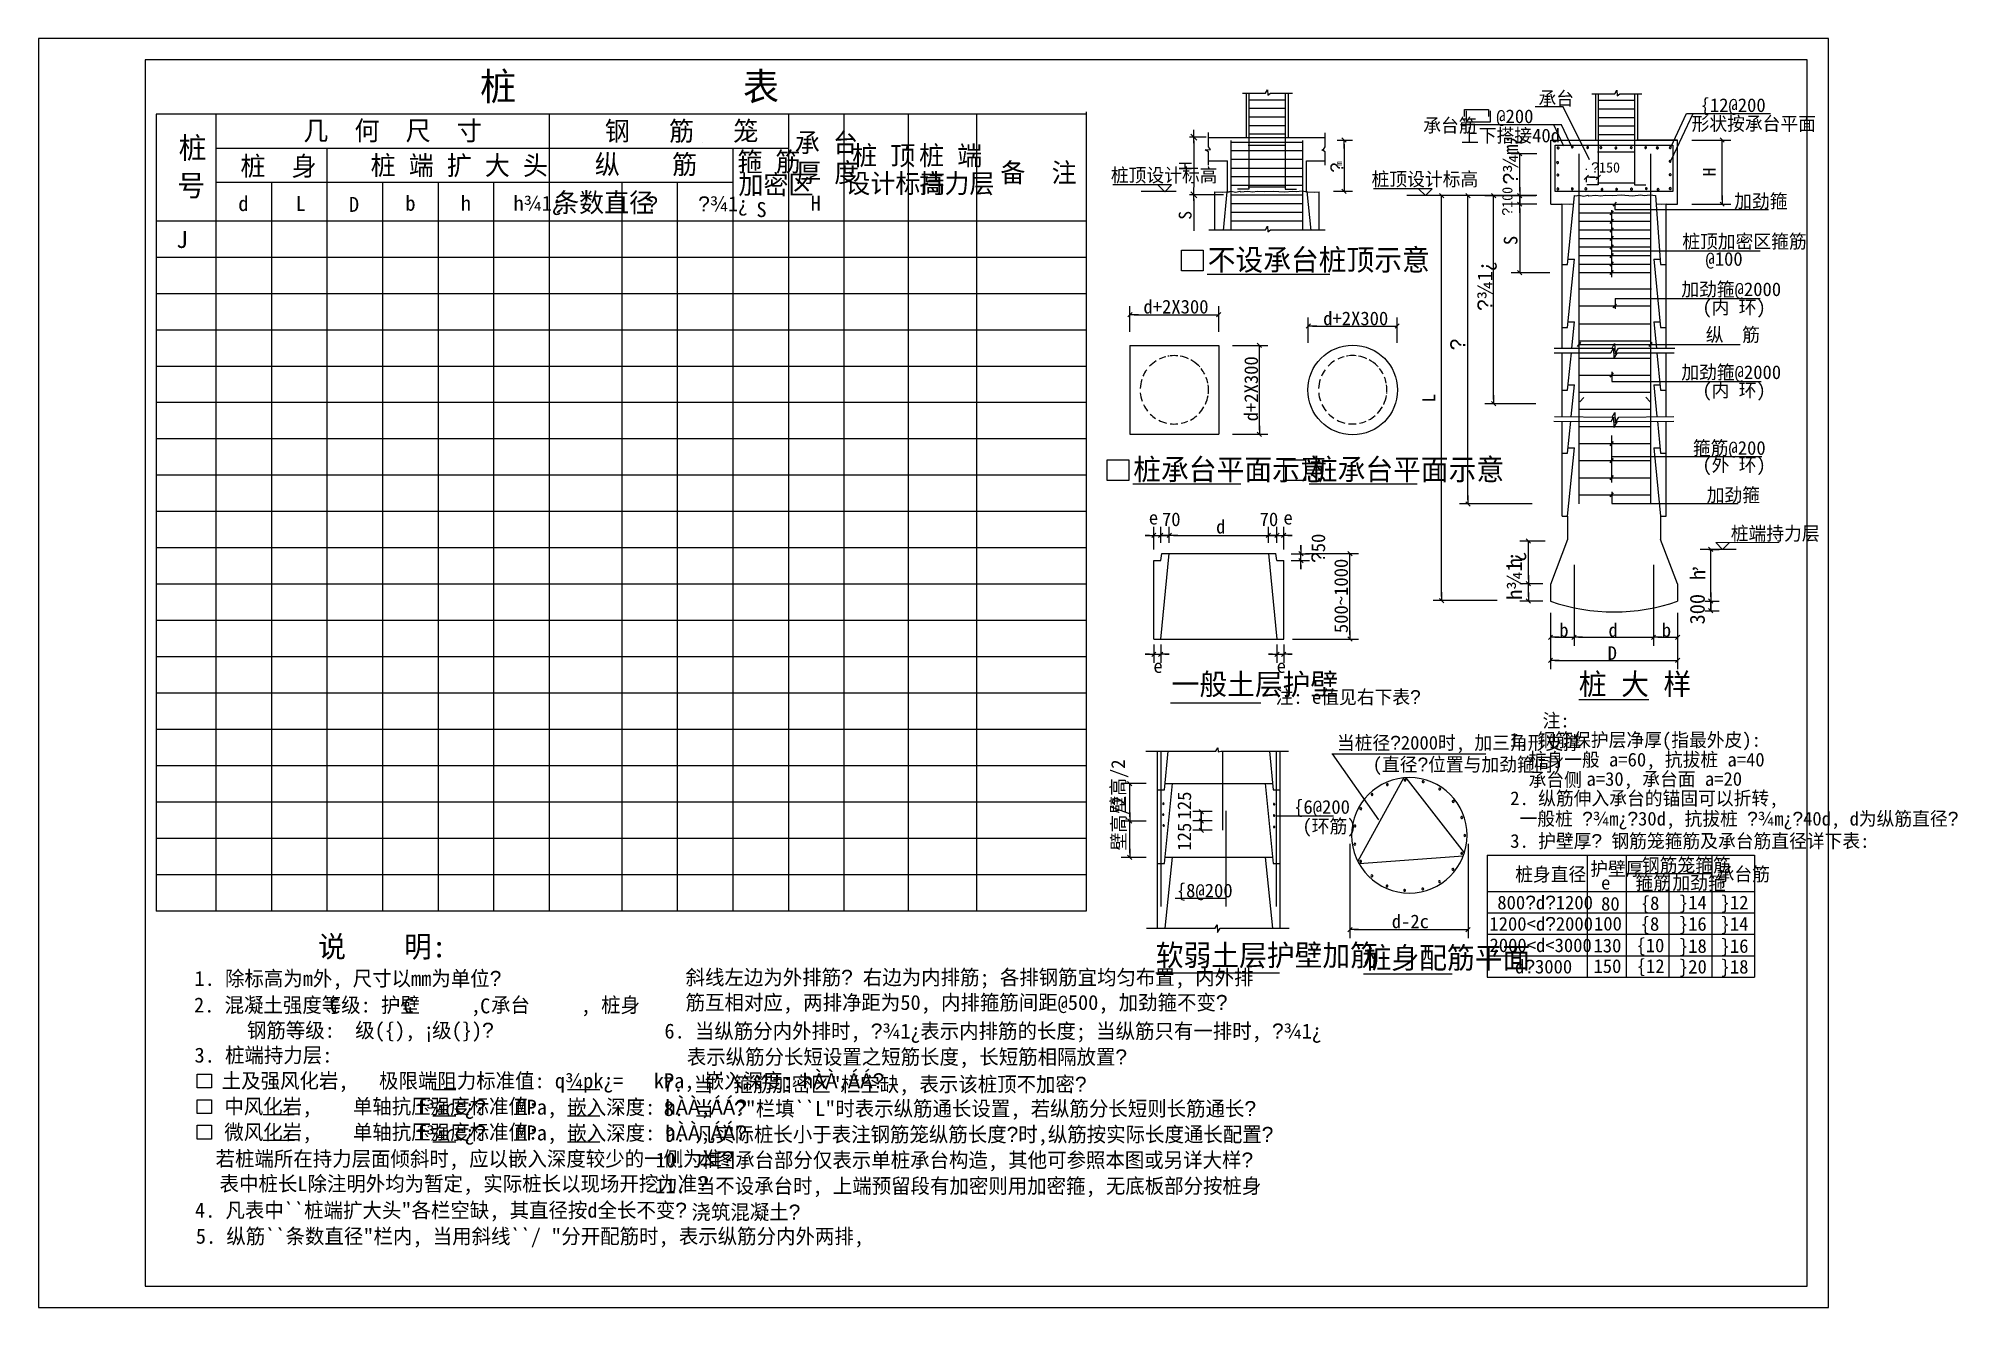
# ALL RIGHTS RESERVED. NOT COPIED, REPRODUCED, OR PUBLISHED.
# Model space of a CAD drawing. Header units: metres. Extents: x 4568 to 49492, y 5829 to 35529.
import ezdxf

# ---------------------------------------------------------------- set-up
doc = ezdxf.new("R2010")
doc.units = ezdxf.units.M
for name, color, linetype in [('DP', 3, 'Continuous'), ('STEEL', 2, 'Continuous'), ('TEXT', 7, 'Continuous'), ('TK', 7, 'Continuous')]:
    doc.layers.add(name, color=color, linetype=linetype)

# ---------------------------------------------------------------- blocks, each defined once
blk = doc.blocks.new('DIM1')
blk.add_line((-2, 0), (0, 0))
blk.add_lwpolyline([(-0.5, -0.5), (0.5, 0.5)])

msp = doc.modelspace()

# ---------------------------------------------------------------- linework, layer by layer
for p, q in [((32750.98, 34248.3), (33294.46, 34248.3)), ((32837.2, 34248.3), (32837.2, 33213.03)), ((32900.71, 34248.3), (32900.71, 32004.56)), ((33294.46, 34248.3), (33338.96, 34328.35)), ((33338.96, 34328.35), (33346.47, 34196.71)), ((33346.47, 34196.71), (33409.71, 34248.3)), ((33409.71, 34248.3), (33922.97, 34248.3)), ((33750.65, 34248.3), (33750.65, 32004.56)), ((33819.72, 34248.3), (33819.72, 33213.03)), ((40927.38, 34234.88), (41470.86, 34234.88)), ((41013.59, 34234.88), (41013.59, 33149.99)), ((41077.1, 34234.88), (41077.1, 32100.32)), ((41470.86, 34234.88), (41515.36, 34314.93)), ((41515.36, 34314.93), (41522.87, 34183.3)), ((41522.87, 34183.3), (41586.1, 34234.88)), ((41586.1, 34234.88), (42099.36, 34234.88)), ((41927.04, 34234.88), (41927.04, 32100.32)), ((41996.11, 34234.88), (41996.11, 33149.99)), ((32900.71, 34093.42), (33750.65, 34093.42)), ((32900.71, 33893.42), (33750.65, 33893.42)), ((32900.71, 33693.42), (33750.65, 33693.42)), ((37952.37, 33863.3), (38508.26, 33863.3)), ((37952.37, 33702.47), (37952.37, 33863.3)), ((37988.14, 33835.72), (37988.14, 33576.61)), ((38508.26, 33863.3), (38508.26, 33702.47)), ((38554.45, 33576.61), (38554.45, 33835.72)), ((40256.88, 33927.06), (39599.89, 33927.06)), ((40878.63, 32684.17), (40256.88, 33927.06)), ((41077.1, 34080.01), (41927.04, 34080.01)), ((41077.1, 33880.01), (41927.04, 33880.01)), ((42785.63, 32995.73), (43144.92, 33768.68)), ((42786.38, 32675.85), (43299.67, 33768.68)), ((43144.92, 33768.68), (45114.26, 33768.68)), ((31615.04, 33080.99), (31615.04, 33392.97)), ((31955.78, 32992.53), (31955.78, 33328.4)), ((32900.71, 33493.42), (33750.65, 33493.42)), ((32900.71, 33293.42), (33750.65, 33293.42)), ((34687.89, 32992.53), (34687.89, 33318.48)), ((40217.81, 33507.19), (37858.18, 33507.19)), ((37988.14, 33576.61), (38554.45, 33576.61)), ((40274.79, 33009.88), (40042.54, 33507.19)), ((40470.49, 32975.79), (40217.81, 33507.19)), ((41077.1, 33680.01), (41927.04, 33680.01)), ((41077.1, 33480.01), (41927.04, 33480.01)), ((41077.1, 33280.01), (41927.04, 33280.01)), ((22123.45, 32954.85), (15323.45, 32954.85)), ((31901.16, 33220.15), (31515.04, 33220.15)), ((31615.04, 33131.6), (31615.04, 32048.63)), ((31875.73, 32921.78), (32007.36, 32929.29)), ((31955.78, 32877.28), (31875.73, 32921.78)), ((31955.78, 33213.03), (32855.43, 33213.03)), ((32007.36, 32929.29), (31955.78, 32992.53)), ((31955.78, 32562.08), (31955.78, 32877.28)), ((32860.62, 33213.03), (33839.29, 33213.03)), ((32884.97, 33027.05), (33767.81, 33027.05)), ((33838.99, 33213.03), (34687.89, 33213.03)), ((34607.84, 32921.78), (34652.27, 32929.29)), ((34687.89, 32877.28), (34607.84, 32921.78)), ((34652.27, 32929.29), (34687.89, 32992.53)), ((34687.89, 32562.08), (34687.89, 32877.28)), ((34972.7, 33150.95), (35329.07, 33150.95)), ((35129.07, 33050.95), (35129.07, 32052.81)), ((39646.01, 32829.99), (39042.56, 32829.99)), ((39966.34, 31649.3), (39966.34, 33149.99)), ((39966.34, 33149.99), (41007.22, 33149.99)), ((39966.34, 33149.99), (41007.22, 33149.99)), ((39966.34, 33149.99), (39966.34, 33149.99)), ((41007.22, 33149.99), (41985.88, 33149.99)), ((41061.36, 32871.05), (41944.2, 32871.05)), ((42938.7, 33149.99), (41985.59, 33149.99)), ((41985.59, 33149.99), (42938.7, 33149.99)), ((42938.7, 31649.3), (42938.7, 33149.99)), ((43272.87, 33149.99), (44181.21, 33149.99)), ((43981.21, 31749.3), (43981.21, 33049.99)), ((31955.78, 32667.16), (32405.51, 32667.16)), ((32405.51, 31941.59), (32405.51, 32667.16)), ((34250.2, 32667.16), (34687.89, 32667.16)), ((34250.2, 31947.68), (34250.2, 32667.16)), ((39242.56, 31949.48), (39242.56, 32729.99)), ((40802.83, 32450.7), (40802.83, 32480.31)), ((41079.45, 32450.7), (41079.45, 32480.31)), ((20823.45, 32154.85), (15323.45, 32154.85)), ((31091.56, 32102.13), (29714.92, 32102.13)), ((31197.25, 31942.29), (30384.42, 31942.29)), ((30771.56, 32102.13), (30931.56, 31942.13)), ((30931.56, 31942.13), (31091.56, 32102.13)), ((31615.04, 31726.74), (31615.04, 32038.72)), ((32101.73, 31940.84), (32284.63, 31930.29)), ((32107.96, 31030.56), (32107.96, 31940.48)), ((32284.63, 31930.29), (32378.4, 31936.99)), ((32306.22, 31030.56), (32397.58, 31941.17)), ((32377.61, 31929.1), (32383.16, 31929.1)), ((32395.16, 31940.97), (32395.58, 31941.59)), ((32395.58, 31941.59), (32444.82, 31936.31)), ((32424.96, 31936.31), (32481.24, 31950.37)), ((32481.24, 31950.37), (32597.31, 31932.8)), ((32597.31, 31932.8), (32688.76, 31953.89)), ((32900.71, 32004.56), (32633.14, 32004.56)), ((32688.76, 31953.89), (32709.87, 31936.31)), ((32709.87, 31936.31), (32878.7, 31950.37)), ((32878.7, 31950.37), (32994.77, 31936.31)), ((32886.39, 32051.75), (33766.39, 32051.75)), ((32994.77, 31936.31), (33093.26, 31953.89)), ((33093.26, 31953.89), (33276.16, 31943.34)), ((33276.16, 31943.34), (33473.14, 31957.4)), ((33473.14, 31957.4), (33733.42, 31939.85)), ((33733.42, 31939.85), (33930.4, 31957.4)), ((33750.65, 32004.56), (34018.22, 32004.56)), ((33930.4, 31957.4), (34007.78, 31946.86)), ((34007.78, 31946.86), (34148.47, 31960.92)), ((34148.47, 31960.92), (34227.93, 31946.97)), ((34228.6, 31947.68), (34259.77, 31947.68)), ((34259.64, 31947.52), (34351.63, 31030.56)), ((34279.18, 31939.78), (34443.78, 31930.29)), ((34443.78, 31930.29), (34556.04, 31938.31)), ((34549.89, 31030.56), (34549.89, 31937.87)), ((34885.5, 31952.81), (35329.07, 31952.81)), ((37194.31, 32009.31), (35817.67, 32009.31)), ((36874.31, 32009.31), (37034.31, 31849.31)), ((37034.31, 31849.31), (37194.31, 32009.31)), ((40801.18, 32165.05), (40802.83, 32280.31)), ((41077.1, 32100.32), (40809.53, 32100.32)), ((40902.83, 32280.31), (40979.45, 32280.31)), ((41062.79, 32147.51), (41942.78, 32147.51)), ((41927.04, 32100.32), (42194.62, 32100.32)), ((32307.7, 31865.9), (31515.04, 31865.9)), ((31615.04, 31777.35), (31615.04, 31022.25)), ((37413.76, 31849.48), (36600.93, 31849.48)), ((39493.33, 31849.48), (37213.76, 31849.48)), ((37413.76, 22471.46), (37413.76, 31749.48)), ((38862.12, 31849.48), (37830.85, 31849.48)), ((38030.85, 24734.19), (38030.85, 31749.48)), ((39622.79, 31846.33), (38429.1, 31846.33)), ((38629.1, 27080.56), (38629.1, 31746.33)), ((39646.01, 31849.48), (39042.56, 31849.48)), ((39646.01, 31849.48), (39042.56, 31849.48)), ((39646.01, 31649.3), (39042.56, 31649.3)), ((39646.01, 31649.3), (39042.56, 31649.3)), ((39242.56, 31749.3), (39242.56, 31749.48)), ((39242.56, 31549.3), (39242.56, 30146.31)), ((39966.34, 31649.3), (40234.7, 31649.3)), ((40228.46, 31661.03), (40411.37, 31650.49)), ((40234.7, 30237.43), (40234.7, 31660.68)), ((40362.7, 30237.43), (40524.31, 31848.35)), ((40411.37, 31650.49), (40505.14, 31657.18)), ((40504.34, 31649.3), (40509.9, 31649.3)), ((40521.89, 31848.16), (40522.31, 31848.78)), ((40522.31, 31848.78), (40571.56, 31843.5)), ((40571.56, 31843.5), (40627.83, 31857.56)), ((40627.83, 31857.56), (40743.91, 31839.98)), ((40743.91, 31839.98), (40835.36, 31861.07)), ((40835.36, 31861.07), (40856.46, 31843.5)), ((40856.46, 31843.5), (41025.3, 31857.56)), ((41025.3, 31857.56), (41141.37, 31843.5)), ((41141.37, 31843.5), (41239.86, 31861.07)), ((41239.86, 31861.07), (41422.76, 31850.53)), ((41358.66, 31396.63), (41433.28, 31496.14)), ((41395.03, 29941.35), (41395.03, 31509.08)), ((41422.76, 31850.53), (41619.74, 31864.59)), ((41431.39, 31599.37), (41506.02, 31698.88)), ((41444.79, 31614.68), (41496.86, 31686.95)), ((41469.76, 31525.81), (45061.94, 31525.81)), ((41469.86, 31649.48), (41469.78, 31525.81)), ((41619.74, 31864.59), (41880.02, 31847.03)), ((41880.02, 31847.03), (42076.99, 31864.59)), ((42076.99, 31864.59), (42154.38, 31854.04)), ((42154.38, 31854.04), (42295.07, 31868.1)), ((42295.07, 31868.1), (42416.84, 31854.16)), ((42418.76, 31854.71), (42538.7, 30237.43)), ((42433.36, 31657.82), (42560.58, 31650.49)), ((42560.58, 31650.49), (42672.84, 31658.5)), ((42666.7, 30237.43), (42666.7, 31658.06)), ((42666.7, 31649.3), (42938.7, 31649.3)), ((43272.87, 31649.3), (44181.21, 31649.3)), ((31966.38, 31052.44), (33294.46, 31052.44)), ((33294.46, 31052.44), (33338.96, 31132.49)), ((33338.96, 31132.49), (33346.47, 31000.86)), ((33346.47, 31000.86), (33409.71, 31052.44)), ((33409.71, 31052.44), (34687.7, 31052.44)), ((41358.66, 31196.37), (41433.28, 31295.88)), ((41358.66, 30996.12), (41433.28, 31095.63)), ((31327.01, 30576.9), (31832.34, 30576.9)), ((31327.01, 30091.87), (31327.01, 30575.82)), ((31832.34, 30576.9), (31832.34, 30092.94)), ((41358.66, 30801.13), (41433.28, 30900.64)), ((41358.66, 30595.61), (41433.28, 30695.12)), ((41369, 30613.34), (41421.07, 30685.62)), ((41395.03, 30559.81), (44871.55, 30559.81)), ((40234.7, 28765.43), (40234.7, 30237.43)), ((40234.7, 30237.43), (40362.7, 30237.43)), ((40362.7, 28765.43), (40522.7, 30365.43)), ((40375.5, 30365.43), (40522.7, 30365.43)), ((41358.66, 30395.35), (41433.28, 30494.86)), ((41358.66, 30200.37), (41433.28, 30299.87)), ((41358.66, 30000.11), (41433.28, 30099.62)), ((41369, 30413.34), (41421.07, 30485.62)), ((41369, 30213.34), (41421.07, 30285.62)), ((42378.7, 30365.43), (42538.7, 28765.43)), ((42378.7, 30365.43), (42525.9, 30365.43)), ((42538.7, 30237.43), (42666.7, 30237.43)), ((42538.7, 30237.43), (42666.7, 30237.43)), ((42666.7, 28765.43), (42666.7, 30237.43)), ((31832.34, 30092.94), (31327.01, 30092.94)), ((31925.88, 30010.88), (34800.32, 30010.88)), ((39943.06, 30046.31), (39042.56, 30046.31)), ((41369, 30013.34), (41421.07, 30085.62)), ((30117.83, 28665.08), (30117.83, 29261.57)), ((32197.83, 28665.08), (32197.83, 29261.57)), ((41431.53, 29220.34), (41506.16, 29319.85)), ((41447.98, 29231.79), (41500.05, 29304.06)), ((41474.02, 29446.11), (41474.02, 29199.39)), ((41474.02, 29442.44), (44873.37, 29442.44)), ((30217.83, 29061.57), (32097.83, 29061.57)), ((34293.61, 28401.95), (34293.61, 28998.44)), ((34393.61, 28798.44), (36273.61, 28798.44)), ((36373.61, 28401.95), (36373.61, 28998.44)), ((40234.7, 28765.43), (40362.7, 28765.43)), ((40234.7, 28278.87), (40234.7, 28765.43)), ((40375.5, 28893.43), (40522.7, 28893.43)), ((40461.24, 28278.87), (40522.7, 28893.43)), ((42378.7, 28893.43), (42440.15, 28278.87)), ((42378.7, 28893.43), (42525.9, 28893.43)), ((42538.7, 28765.43), (42666.7, 28765.43)), ((42538.7, 28765.43), (42666.7, 28765.43)), ((42666.7, 28278.87), (42666.7, 28765.43)), ((30117.83, 28344.81), (30117.83, 26264.81)), ((30117.83, 28344.81), (32197.83, 28344.81)), ((32197.83, 28344.81), (32197.83, 26264.81)), ((32518.16, 28344.81), (33347.38, 28344.81)), ((40594.63, 28317.61), (40669.25, 28417.12)), ((40611.07, 28329.06), (40663.15, 28401.34)), ((40634.02, 28368.39), (44400.75, 28368.39)), ((41402.84, 28278.87), (41462.18, 28385.61)), ((41462.18, 28385.61), (41472.19, 28145.47)), ((42268.44, 28317.61), (42343.06, 28417.12)), ((42284.88, 28329.06), (42336.96, 28401.34)), ((42287.98, 28332.25), (42340.05, 28404.52)), ((33147.38, 26364.81), (33147.38, 28244.81)), ((40046.72, 28170.46), (41373.91, 28170.46)), ((40050.86, 28278.87), (41402.84, 28278.87)), ((40234.7, 27293.43), (40234.7, 28170.46)), ((40362.7, 27293.43), (40450.4, 28170.46)), ((41373.91, 28170.46), (41433.25, 28277.19)), ((41433.25, 28277.19), (41443.26, 28037.06)), ((41443.26, 28037.06), (41527.57, 28170.46)), ((41472.19, 28145.47), (41556.5, 28278.87)), ((41527.57, 28170.46), (42853.22, 28170.46)), ((41556.5, 28278.87), (42869.75, 28278.87)), ((42450.99, 28170.46), (42538.7, 27293.43)), ((42666.7, 27293.43), (42666.7, 28170.46)), ((40375.5, 27421.43), (40522.7, 27421.43)), ((40448.71, 26681.59), (40522.7, 27421.43)), ((41358.66, 27601.41), (41433.28, 27700.92)), ((41369, 27613.34), (41421.07, 27685.62)), ((41395.03, 27726.76), (41395.03, 27501.89)), ((41395.03, 27501.89), (44897.22, 27501.89)), ((42378.7, 27421.43), (42452.68, 26681.59)), ((42378.7, 27421.43), (42525.9, 27421.43)), ((16423.45, 27004.85), (7323.45, 27004.85)), ((23923.45, 27004.85), (16423.45, 27004.85)), ((29091.94, 27004.85), (23923.45, 27004.85)), ((39622.79, 26980.56), (38429.1, 26980.56)), ((40234.7, 27293.43), (40362.7, 27293.43)), ((40234.7, 26681.59), (40234.7, 27293.43)), ((40649.23, 27024.83), (40739.85, 27126)), ((42197.61, 27132.7), (42297.87, 27021.9)), ((42538.7, 27293.43), (42666.7, 27293.43)), ((42538.7, 27293.43), (42666.7, 27293.43)), ((42666.7, 26681.59), (42666.7, 27293.43)), ((40039.2, 26573.17), (41378.79, 26560.79)), ((40055.74, 26681.59), (41407.72, 26669.2)), ((40234.7, 25821.43), (40234.7, 26573.17)), ((40362.7, 25821.43), (40437.87, 26573.17)), ((41378.79, 26560.79), (41438.12, 26667.52)), ((41407.72, 26669.2), (41467.05, 26775.93)), ((41438.12, 26667.52), (41448.14, 26427.39)), ((41448.14, 26427.39), (41532.44, 26560.79)), ((41467.05, 26775.93), (41477.07, 26535.8)), ((41477.07, 26535.8), (41561.37, 26669.2)), ((41532.44, 26560.79), (42845.7, 26573.17)), ((41561.37, 26669.2), (42849.84, 26681.59)), ((42463.52, 26573.17), (42538.7, 25821.43)), ((42666.7, 25821.43), (42666.7, 26573.17)), ((30117.83, 26264.81), (32197.83, 26264.81)), ((32518.16, 26264.81), (33347.38, 26264.81)), ((41358.66, 25997.94), (41433.28, 26097.45)), ((41369, 26013.34), (41421.07, 26085.62)), ((41369, 26009.87), (41421.07, 26082.14)), ((41395.03, 25136.37), (41395.03, 26239.42)), ((29585.56, 25669.73), (30090.9, 25669.73)), ((29585.56, 25184.7), (29585.56, 25668.65)), ((30090.9, 25669.73), (30090.9, 25185.77)), ((33718.41, 25669.49), (34223.75, 25669.49)), ((33718.41, 25185.54), (33718.41, 25669.49)), ((34223.75, 25669.49), (34223.75, 25185.54)), ((40234.7, 25821.43), (40362.7, 25821.43)), ((40234.7, 25821.43), (40362.7, 25821.43)), ((40234.7, 24349.43), (40234.7, 25821.43)), ((40362.7, 24349.43), (40522.7, 25949.43)), ((40375.5, 25949.43), (40522.7, 25949.43)), ((41358.66, 25598.17), (41433.28, 25697.68)), ((41369, 25613.57), (41421.07, 25685.85)), ((41369, 25613.34), (41421.07, 25685.62)), ((41369, 25610.1), (41421.07, 25682.38)), ((41395.03, 25747.34), (44909.23, 25747.34)), ((42378.7, 25949.43), (42538.7, 24349.43)), ((42378.7, 25949.43), (42525.9, 25949.43)), ((42538.7, 25821.43), (42666.7, 25821.43)), ((42538.7, 25821.43), (42666.7, 25821.43)), ((42666.7, 24349.43), (42666.7, 25821.43)), ((30090.9, 25185.77), (29585.56, 25185.77)), ((34223.75, 25185.54), (33718.41, 25185.54)), ((41358.66, 25198.41), (41433.28, 25297.91)), ((41369, 25213.81), (41421.07, 25286.08)), ((41369, 25213.57), (41421.07, 25285.85)), ((41369, 25213.34), (41421.07, 25285.62)), ((41369, 25210.33), (41421.07, 25282.61)), ((30184.43, 25103.71), (32710.59, 25103.71)), ((34317.28, 25105.18), (36843.44, 25105.18)), ((41358.66, 24798.64), (41433.28, 24898.15)), ((41369, 24814.04), (41421.07, 24886.32)), ((41369, 24813.81), (41421.07, 24886.08)), ((41369, 24813.34), (41421.07, 24885.62)), ((41369, 24810.57), (41421.07, 24882.84)), ((41395.03, 24918.65), (41395.03, 24642.44)), ((39529.79, 24634.19), (37830.85, 24634.19)), ((40234.7, 24349.43), (40362.7, 24349.43)), ((40362.7, 24349.43), (40362.7, 23799.54)), ((41395.03, 24642.44), (44352.95, 24642.44)), ((42538.7, 24349.43), (42538.7, 23799.54)), ((42538.7, 24349.43), (42666.7, 24349.43)), ((30577.77, 23899.89), (30477.77, 23899.89)), ((30677.77, 23565.6), (30677.77, 24099.89)), ((30677.77, 23899.89), (30837.77, 23899.89)), ((30837.77, 23725.6), (30837.77, 24099.89)), ((30837.77, 23725.6), (30837.77, 24099.89)), ((30937.77, 23899.89), (30937.77, 23899.89)), ((30937.77, 23899.89), (31037.77, 23899.89)), ((31037.77, 23725.6), (31037.77, 24099.89)), ((31037.77, 23725.6), (31037.77, 24099.89)), ((31137.77, 23899.89), (33257.77, 23899.89)), ((33357.77, 23725.6), (33357.77, 24099.89)), ((33357.77, 23725.6), (33357.77, 24099.89)), ((33457.77, 23899.89), (33357.77, 23899.89)), ((33457.77, 23899.89), (33457.77, 23899.89)), ((33557.77, 23725.6), (33557.77, 24099.89)), ((33557.77, 23725.6), (33557.77, 24099.89)), ((33557.77, 23899.89), (33717.77, 23899.89)), ((33717.77, 23565.6), (33717.77, 24099.89)), ((33817.77, 23899.89), (33917.77, 23899.89)), ((30837.77, 21473.17), (31037.77, 23473.17)), ((30837.77, 23313.17), (30860.9, 23473.17)), ((30860.9, 23473.17), (31037.77, 23473.17)), ((31037.77, 23473.17), (33357.77, 23473.17)), ((33357.77, 23473.17), (33557.77, 21473.17)), ((33357.77, 23473.17), (33534.65, 23473.17)), ((33557.77, 23313.17), (33534.65, 23473.17)), ((33888.61, 23468.89), (34321.57, 23468.89)), ((34121.57, 23568.89), (34121.57, 23668.89)), ((34121.57, 23308.55), (34121.57, 23468.89)), ((34224.58, 23473.17), (35466.12, 23473.17)), ((35266.12, 21573.17), (35266.12, 23373.17)), ((39836.85, 23766.06), (39244.66, 23766.06)), ((39444.66, 22867.07), (39444.66, 23666.06)), ((40362.7, 23799.54), (39962.7, 22746.54)), ((42938.7, 22763.19), (42538.7, 23799.54)), ((43462.55, 23573.06), (44311.43, 23573.06)), ((43665.2, 23570.89), (43912.01, 23570.89)), ((43712.01, 22460.91), (43712.01, 23470.89)), ((43835.16, 23735.43), (45316.89, 23737.99)), ((43992.02, 23572.34), (43835.16, 23735.43)), ((44155.1, 23729.2), (43992.02, 23572.34)), ((30677.77, 21473.17), (30677.77, 23313.17)), ((30677.77, 23313.17), (30837.77, 23313.17)), ((33557.77, 23313.17), (33717.77, 23313.17)), ((33717.77, 21473.17), (33717.77, 23313.17)), ((33888.61, 23308.55), (34321.57, 23308.55)), ((34121.57, 23208.55), (34121.57, 23108.55)), ((40515.16, 23208.69), (40515.16, 21315.55)), ((42373.53, 23208.69), (42373.53, 21315.55)), ((42373.53, 23208.69), (42373.53, 21315.55)), ((16423.45, 22754.85), (7323.45, 22754.85)), ((23923.45, 22754.85), (16423.45, 22754.85)), ((29091.94, 22754.85), (23923.45, 22754.85)), ((39784.19, 22767.07), (39244.66, 22767.07)), ((39784.19, 22767.07), (39244.66, 22767.07)), ((39444.66, 22462.2), (39444.66, 22667.07)), ((39962.7, 22746.54), (39962.7, 22357.92)), ((42938.7, 22763.19), (42938.7, 22357.92)), ((38713.65, 22371.46), (37213.76, 22371.46)), ((39784.19, 22362.2), (39244.66, 22362.2)), ((39962.7, 22088.69), (39962.7, 21315.55)), ((39962.7, 22031.49), (39962.7, 20772)), ((40515.16, 22088.69), (40515.16, 21315.55)), ((42938.7, 22088.69), (42938.7, 21315.55)), ((42938.7, 22031.49), (42938.7, 20772)), ((43576.28, 22360.91), (43912.01, 22360.91)), ((43582.8, 22361.27), (43912.01, 22361.27)), ((43582.8, 22137.24), (43912.01, 22137.24)), ((43712.01, 22237.24), (43712.01, 22261.27)), ((30577.77, 21117.13), (30477.77, 21117.13)), ((30677.77, 21473.17), (30837.77, 21473.17)), ((30677.77, 21342.67), (30677.77, 20917.13)), ((30677.77, 21117.13), (30837.77, 21117.13)), ((30837.77, 21473.17), (33557.77, 21473.17)), ((30837.77, 21342.67), (30837.77, 20917.13)), ((30937.77, 21117.13), (31037.77, 21117.13)), ((33457.77, 21117.13), (33357.77, 21117.13)), ((33557.77, 21473.17), (33717.77, 21473.17)), ((33557.77, 21342.67), (33557.77, 20917.13)), ((33557.77, 21117.13), (33717.77, 21117.13)), ((33717.77, 21342.67), (33717.77, 20917.13)), ((33817.77, 21117.13), (33917.77, 21117.13)), ((33921.16, 21473.17), (35466.12, 21473.17)), ((40062.7, 21515.55), (40415.16, 21515.55)), ((40615.16, 21515.55), (42273.53, 21515.55)), ((42473.53, 21515.55), (42838.7, 21515.55)), ((40062.7, 20972), (42838.7, 20972)), ((31068.97, 19980.66), (33184.21, 19980.66)), ((40629.26, 20060.57), (42260.96, 20058.57)), ((32128.79, 18845.9), (32173.29, 18925.95)), ((32173.29, 18925.95), (32180.8, 18837.39)), ((16423.45, 18504.85), (7323.45, 18504.85)), ((23923.45, 18504.85), (16423.45, 18504.85)), ((29091.94, 18504.85), (23923.45, 18504.85)), ((30488.92, 18845.9), (32128.79, 18845.9)), ((30759.5, 17944.98), (30759.5, 18845.9)), ((30923.51, 17944.98), (31013.6, 18845.9)), ((32180.8, 18837.39), (32244.03, 18845.9)), ((32244.03, 18845.9), (33831.07, 18845.9)), ((33383.42, 18845.9), (33473.51, 17944.98)), ((33637.52, 17944.98), (33637.52, 18845.9)), ((34845.38, 18784.48), (38446.58, 18784.48)), ((34848.83, 18784.48), (35938.8, 17239.68)), ((30494.42, 18092.06), (29912.97, 18092.06)), ((30112.97, 17313.01), (30112.97, 17992.06)), ((30923.51, 16219.98), (31111.01, 18094.98)), ((30938.51, 18094.98), (33458.51, 18094.98)), ((33286.01, 18094.98), (33473.51, 16219.98)), ((30759.5, 16219.98), (30759.5, 17944.98)), ((30773.51, 17944.98), (30923.51, 17944.98)), ((30773.51, 17944.98), (30923.51, 17944.98)), ((33473.51, 17944.98), (33623.51, 17944.98)), ((33473.51, 17944.98), (33623.51, 17944.98)), ((33637.52, 16219.98), (33637.52, 17944.98)), ((30494.42, 17213.01), (29912.97, 17213.01)), ((30494.42, 17213.01), (29912.97, 17213.01)), ((30112.97, 16463.76), (30112.97, 17113.01)), ((32042.21, 17435.29), (31588.42, 17435.29)), ((32042.21, 17216.89), (31588.42, 17216.89)), ((32042.21, 17216.89), (31588.42, 17216.89)), ((31788.42, 17316.89), (31788.42, 17335.29)), ((31788.42, 17098.48), (31788.42, 17116.89)), ((33565, 17338.41), (34884.88, 17338.41)), ((32042.21, 16998.48), (31588.42, 16998.48)), ((35268.01, 16681.45), (35268.01, 14473.31)), ((38033.44, 16681.45), (38033.44, 14473.31)), ((30494.42, 16363.76), (29912.97, 16363.76)), ((30759.5, 14707.64), (30759.5, 16219.98)), ((30773.51, 16219.98), (30923.51, 16219.98)), ((30773.51, 16219.98), (30923.51, 16219.98)), ((30938.47, 16369.53), (33458.56, 16369.53)), ((30944.78, 14707.64), (31111.01, 16369.98)), ((33286.01, 16369.98), (33452.24, 14707.64)), ((33473.51, 16219.98), (33623.51, 16219.98)), ((33473.51, 16219.98), (33623.51, 16219.98)), ((33637.52, 14707.64), (33637.52, 16219.98)), ((38479.43, 16419.63), (44735.16, 16419.63)), ((38479.43, 16419.63), (38479.43, 13563.64)), ((40819.98, 16419.63), (40819.98, 13563.64)), ((41735.16, 16419.63), (41735.16, 13563.64)), ((43735.16, 16419.63), (43735.16, 13563.64)), ((43735.16, 16260.23), (43735.16, 13563.64)), ((44735.16, 16419.63), (44735.16, 13563.64)), ((42735.16, 15987.44), (42735.16, 13563.64)), ((31174.74, 15408.6), (32365.66, 15408.6)), ((38479.43, 15563.64), (44735.16, 15563.64)), ((30505.22, 14707.64), (32115.27, 14707.64)), ((32115.27, 14707.64), (32159.77, 14787.69)), ((32159.77, 14787.69), (32167.28, 14607.59)), ((32167.28, 14607.59), (32230.52, 14707.64)), ((32230.52, 14707.64), (33847.38, 14707.64)), ((35368.01, 14673.31), (37933.44, 14673.31)), ((30722.11, 13663.91), (33616.57, 13663.91)), ((35584.94, 13641.53), (37662.3, 13641.53)), ((38479.43, 13563.64), (44735.16, 13563.64)), ((13808.59, 10935.14), (14336.18, 10935.14)), ((16955.29, 10935.14), (17708.99, 10935.14)), ((9831.62, 10344.97), (10558.51, 10344.97)), ((13799.17, 10313.75), (14336.18, 10313.75)), ((16955.29, 10313.75), (17708.99, 10313.75)), ((9828.57, 9743.71), (10561.56, 9743.71)), ((13799.17, 9711.2), (14336.18, 9711.2)), ((16955.29, 9711.2), (17708.99, 9711.2))]:
    msp.add_line(p, q)
for points in [[(31685.04, 33149.09), (31545.04, 33289.09)], [(31685.04, 31794.83), (31545.04, 31934.83)]]:
    msp.add_lwpolyline(points)
msp.add_circle((35332.13, 27301.2), 1048.77)
for centre, radius, start, end in [((31157.83, 27304.81), 800, 122.03, 136.38), ((31157.83, 27304.81), 800, 104.6, 116.12), ((31157.83, 27304.81), 800, 98.64, 100.76), ((31157.83, 27304.81), 800, 84.02, 97.01), ((31157.83, 27304.81), 800, 65.5, 80.12), ((31157.83, 27304.81), 800, 44.35, 61.37), ((35333.61, 27306.27), 800, 122.03, 136.38), ((35333.61, 27306.27), 800, 104.6, 116.12), ((35333.61, 27306.27), 800, 98.64, 100.76), ((35333.61, 27306.27), 800, 84.02, 97.01), ((35333.61, 27306.27), 800, 65.5, 80.12), ((35333.61, 27306.27), 800, 44.35, 61.37), ((35333.61, 27306.27), 800, 42.16, 43.25), ((31157.83, 27304.81), 800, 162.35, 177.95), ((31157.83, 27304.81), 800, 144.06, 156.6), ((31157.83, 27304.81), 800, 42.16, 43.25), ((31157.83, 27304.81), 800, 27.07, 38.28), ((31157.83, 27304.81), 800, 11.38, 21.88), ((31157.83, 27304.81), 800, 355.81, 8.21), ((35333.61, 27306.27), 800, 162.35, 177.95), ((35333.61, 27306.27), 800, 144.06, 156.6), ((35333.61, 27306.27), 800, 27.07, 38.28), ((35333.61, 27306.27), 800, 11.38, 21.88), ((35333.61, 27306.27), 800, 355.81, 8.21), ((31157.83, 27304.81), 800, 184.88, 199.11), ((31157.83, 27304.81), 800, 205.69, 218.52), ((31157.83, 27304.81), 800, 334.52, 334.89), ((31157.83, 27304.81), 800, 335.21, 350.52), ((31157.83, 27304.81), 800, 353.56, 355.1), ((35333.61, 27306.27), 800, 184.88, 199.11), ((35333.61, 27306.27), 800, 205.69, 218.52), ((35333.61, 27306.27), 800, 334.52, 334.89), ((35333.61, 27306.27), 800, 335.21, 350.52), ((35333.61, 27306.27), 800, 353.56, 355.1), ((31157.83, 27304.81), 800, 225.07, 236.53), ((31157.83, 27304.81), 800, 242.72, 256.45), ((31157.83, 27304.81), 800, 262.76, 276.01), ((31157.83, 27304.81), 800, 281.59, 293.18), ((31157.83, 27304.81), 800, 298.07, 310.85), ((31157.83, 27304.81), 800, 316.37, 330.07), ((35333.61, 27306.27), 800, 225.07, 236.53), ((35333.61, 27306.27), 800, 242.72, 256.45), ((35333.61, 27306.27), 800, 262.76, 276.01), ((35333.61, 27306.27), 800, 281.59, 293.18), ((35333.61, 27306.27), 800, 298.07, 310.85), ((35333.61, 27306.27), 800, 316.37, 330.07), ((41450.7, 26678.56), 4569.69, 251, 289)]:
    msp.add_arc(centre, radius, start, end)
at = {"layer": 'DP'}
for p, q in [((7323.45, 33754.85), (7323.45, 15104.85)), ((29091.94, 15104.85), (23923.45, 15104.85))]:
    msp.add_line(p, q, dxfattribs=at)
at = {"layer": 'STEEL'}
for p, q in [((23923.45, 33754.85), (7323.45, 33754.85)), ((8723.45, 33754.85), (8723.45, 15104.85)), ((16523.45, 33754.85), (16523.45, 15104.85)), ((22123.45, 33754.85), (22123.45, 15104.85)), ((23423.45, 33754.85), (23423.45, 15104.85)), ((29091.94, 33754.85), (23923.45, 33754.85)), ((24923.45, 33754.85), (24923.45, 15104.85)), ((26523.45, 33754.85), (26523.45, 15104.85)), ((29091.94, 33813.21), (29091.94, 15104.85)), ((16423.45, 32954.85), (8723.45, 32954.85)), ((20123.45, 33083.87), (20123.45, 33083.87)), ((20123.45, 33083.87), (20123.45, 33083.87)), ((16423.45, 32154.85), (8723.45, 32154.85)), ((16423.45, 31254.85), (7323.45, 31254.85)), ((23923.45, 31254.85), (16423.45, 31254.85)), ((29091.94, 31254.85), (23923.45, 31254.85)), ((16423.45, 15104.85), (7323.45, 15104.85)), ((23923.45, 15104.85), (16423.45, 15104.85))]:
    msp.add_line(p, q, dxfattribs=at)
for points in [[(32487.42, 31030.56), (32487.42, 33141.89)], [(32487.42, 33100.52), (34167.42, 33100.52)], [(32487.42, 32902.02), (34167.42, 32902.02)], [(34167.42, 31030.56), (34167.42, 33141.89)], [(40634.02, 24634.19), (40634.02, 32829.99)], [(42314.02, 24634.19), (42314.02, 32829.99)], [(32487.42, 32702.02), (34167.42, 32702.02)], [(32487.42, 32495.09), (34167.42, 32495.09)], [(32487.42, 32295.09), (34167.42, 32295.09)], [(32487.42, 32095.09), (34167.42, 32095.09)], [(32480.66, 31868.11), (34160.66, 31868.11)], [(32487.42, 31661.39), (34167.42, 31661.39)], [(32487.42, 31461.39), (34167.42, 31461.39)], [(40634.02, 31649.98), (42314.02, 31649.98)], [(40634.02, 31449.48), (42314.02, 31449.48)], [(32487.42, 31261.39), (34167.42, 31261.39)], [(40634.02, 31249.48), (42314.02, 31249.48)], [(40634.02, 31049.48), (42314.02, 31049.48)], [(40634.02, 30849.48), (42314.02, 30849.48)], [(40634.02, 30649.48), (42314.02, 30649.48)], [(40634.02, 30449.48), (42314.02, 30449.48)], [(40634.02, 30249.48), (42314.02, 30249.48)], [(40634.02, 30049.48), (42314.02, 30049.48)], [(40650.38, 29670.8), (42330.38, 29670.8)], [(40634.02, 29267.92), (42314.02, 29267.92)], [(40634.02, 28849.48), (42314.02, 28849.48)], [(40634.02, 28449.48), (42314.02, 28449.48)], [(40634.02, 28049.48), (42314.02, 28049.48)], [(40634.02, 27649.48), (42314.02, 27649.48)], [(40634.02, 27249.48), (42314.02, 27249.48)], [(40634.02, 26849.48), (42314.02, 26849.48)], [(40634.02, 26449.48), (42314.02, 26449.48)], [(40634.02, 26049.48), (42314.02, 26049.48)], [(40634.02, 25649.48), (42314.02, 25649.48)], [(40634.02, 25249.48), (42314.02, 25249.48)], [(40634.02, 24849.48), (42314.02, 24849.48)], [(30850.28, 15210.98), (30850.28, 18844.57)], [(32289.1, 16998.48), (32289.1, 18845.9)], [(33548.69, 15210.98), (33548.69, 18844.57)], [(36521.13, 18221.3), (35454.85, 16277.4)], [(37946.55, 16471.96), (36582.32, 18229.36)], [(32368.7, 15210.98), (32368.7, 17450.37)], [(35484.57, 16219.13), (37916.1, 16401.46)]]:
    msp.add_lwpolyline(points, dxfattribs=at)
msp.add_lwpolyline([(42829.7, 31945.48), (40074.02, 31945.48), (40074.02, 33029.99), (42829.7, 33029.99)], close=True, dxfattribs=at)
for points in [[(40120.42, 32959.74, 1), (40162.04, 32974.03, 1)], [(40451.58, 32980.12, 1), (40493.19, 32994.41, 1)], [(40809.94, 32966.61, 1), (40851.56, 32980.89, 1)], [(41118.87, 32966.61, 1), (41160.49, 32980.89, 1)], [(41472.53, 32956.59, 1), (41514.15, 32970.87, 1)], [(41830.94, 32966.61, 1), (41872.56, 32980.89, 1)], [(42169.02, 32966.61, 1), (42210.64, 32980.89, 1)], [(42439.48, 32959.85, 1), (42481.1, 32974.14, 1)], [(42446.24, 32959.85, 1), (42487.86, 32974.14, 1)], [(42743.75, 32966.61, 1), (42785.37, 32980.89, 1)], [(40106.85, 32615.24, 1), (40148.46, 32629.53, 1)], [(40113.61, 32324.69, 1), (40155.22, 32338.97, 1)], [(42740.05, 32646.67, 1), (42781.66, 32660.96, 1)], [(42743.75, 32331.44, 1), (42785.37, 32345.73, 1)], [(40113.61, 32000.35, 1), (40155.22, 32014.63, 1)], [(40451.58, 32000.35, 1), (40493.19, 32014.63, 1)], [(40769.48, 32000.35, 1), (40811.1, 32014.63, 1)], [(41148.13, 31986.83, 1), (41189.75, 32001.12, 1)], [(41488.27, 31990.32, 1), (41529.89, 32004.61, 1)], [(41837.7, 31993.59, 1), (41879.32, 32007.88, 1)], [(42182.54, 32007.1, 1), (42224.16, 32021.39, 1)], [(42459.77, 31986.83, 1), (42501.38, 32001.12, 1)], [(42743.75, 32007.1, 1), (42785.37, 32021.39, 1)], [(35307.27, 16881.45, 1), (38011.27, 16881.45, 1)], [(36151.66, 18048.54, 1), (36133.98, 18088.83, 1)], [(36558.11, 18150.13, 1), (36554.48, 18193.97, 1)], [(36975.53, 18114.23, 1), (36986.33, 18156.88, 1)], [(37358.68, 17944.74, 1), (37382.74, 17981.58, 1)], [(30887.95, 17610.73, 1), (30913.99, 17631, 1)], [(33479.23, 17600.06, 1), (33505.27, 17620.33, 1)], [(35541.85, 17490.67, 1), (35503.15, 17511.61, 1)], [(35800.21, 17820.48, 1), (35770.41, 17852.86, 1)], [(37666.03, 17660.03, 1), (37700.75, 17687.06, 1)], [(30884.61, 17355.32, 1), (30910.66, 17375.58, 1)], [(30895.29, 17099.23, 1), (30921.33, 17119.5, 1)], [(33479.23, 17333.98, 1), (33505.27, 17354.24, 1)], [(33479.23, 17067.22, 1), (33505.27, 17087.49, 1)], [(35404.58, 17094.83, 1), (35361.18, 17102.08, 1)], [(37864.29, 17290.95, 1), (37905.9, 17305.24, 1)], [(35403.28, 16675.88, 1), (35359.88, 16668.64, 1)], [(37931.96, 16877.49, 1), (37975.96, 16877.49, 1)], [(35538.08, 16279.2, 1), (35499.38, 16258.26, 1)], [(37861.72, 16464.46, 1), (37903.33, 16450.18, 1)], [(35794.38, 15947.78, 1), (35764.58, 15915.41, 1)], [(37352.05, 15813.83, 1), (37376.11, 15776.99, 1)], [(37661.17, 16096.62, 1), (37695.89, 16069.6, 1)], [(36144.4, 15717.54, 1), (36126.73, 15677.25, 1)], [(36550.22, 15613.43, 1), (36546.59, 15569.58, 1)], [(36967.86, 15646.73, 1), (36978.66, 15604.08, 1)]]:
    msp.add_lwpolyline(points, format="xyb", close=True, dxfattribs=at)
at = {"layer": 'TEXT'}
for p, q in [((11323.45, 32954.85), (11323.45, 15104.85)), ((20823.45, 32954.85), (20823.45, 15104.85)), ((10023.45, 32154.85), (10023.45, 15104.85)), ((12623.45, 32154.85), (12623.45, 15104.85)), ((13923.45, 32154.85), (13923.45, 15104.85)), ((15223.45, 32154.85), (15223.45, 15104.85)), ((18223.45, 32154.85), (18223.45, 15104.85)), ((19523.45, 32154.85), (19523.45, 15104.85)), ((16423.45, 30404.85), (7323.45, 30404.85)), ((23923.45, 30404.85), (16423.45, 30404.85)), ((29091.94, 30404.85), (23923.45, 30404.85)), ((16423.45, 29554.85), (7323.45, 29554.85)), ((23923.45, 29554.85), (16423.45, 29554.85)), ((29091.94, 29554.85), (23923.45, 29554.85)), ((16423.45, 28704.85), (7323.45, 28704.85)), ((23923.45, 28704.85), (16423.45, 28704.85)), ((29091.94, 28704.85), (23923.45, 28704.85)), ((16423.45, 27854.85), (7323.45, 27854.85)), ((23923.45, 27854.85), (16423.45, 27854.85)), ((29091.94, 27854.85), (23923.45, 27854.85)), ((16423.45, 26154.85), (7323.45, 26154.85)), ((23923.45, 26154.85), (16423.45, 26154.85)), ((29091.94, 26154.85), (23923.45, 26154.85)), ((16423.45, 25304.85), (7323.45, 25304.85)), ((23923.45, 25304.85), (16423.45, 25304.85)), ((29091.94, 25304.85), (23923.45, 25304.85)), ((16423.45, 24454.85), (7323.45, 24454.85)), ((23923.45, 24454.85), (16423.45, 24454.85)), ((29091.94, 24454.85), (23923.45, 24454.85)), ((16423.45, 23604.85), (7323.45, 23604.85)), ((23923.45, 23604.85), (16423.45, 23604.85)), ((29091.94, 23604.85), (23923.45, 23604.85)), ((16423.45, 21904.85), (7323.45, 21904.85)), ((23923.45, 21904.85), (16423.45, 21904.85)), ((29091.94, 21904.85), (23923.45, 21904.85)), ((16423.45, 21054.85), (7323.45, 21054.85)), ((23923.45, 21054.85), (16423.45, 21054.85)), ((29091.94, 21054.85), (23923.45, 21054.85)), ((16423.45, 20204.85), (7323.45, 20204.85)), ((23923.45, 20204.85), (16423.45, 20204.85)), ((29091.94, 20204.85), (23923.45, 20204.85)), ((16423.45, 19354.85), (7323.45, 19354.85)), ((23923.45, 19354.85), (16423.45, 19354.85)), ((29091.94, 19354.85), (23923.45, 19354.85)), ((16423.45, 17654.85), (7323.45, 17654.85)), ((23923.45, 17654.85), (16423.45, 17654.85)), ((29091.94, 17654.85), (23923.45, 17654.85)), ((16423.45, 16804.85), (7323.45, 16804.85)), ((23923.45, 16804.85), (16423.45, 16804.85)), ((29091.94, 16804.85), (23923.45, 16804.85)), ((16423.45, 15954.85), (7323.45, 15954.85)), ((23923.45, 15954.85), (16423.45, 15954.85)), ((29091.94, 15954.85), (23923.45, 15954.85)), ((41735.16, 15987.44), (43735.16, 15987.44)), ((38479.43, 15063.64), (44735.16, 15063.64)), ((38479.43, 14563.64), (44735.16, 14563.64)), ((38479.43, 14063.64), (44735.16, 14063.64)), ((8281.14, 10973.68), (8281.14, 11294.1)), ((8281.14, 10973.68), (8281.14, 11294.1)), ((8281.14, 11294.1), (8623.15, 11294.1)), ((8281.14, 11294.1), (8623.15, 11294.1)), ((8623.15, 11294.1), (8623.15, 10973.68)), ((8623.15, 11294.1), (8623.15, 10973.68)), ((8623.15, 10973.68), (8281.14, 10973.68)), ((8623.15, 10973.68), (8281.14, 10973.68)), ((8281.14, 10694.1), (8623.15, 10694.1)), ((8281.14, 10694.1), (8623.15, 10694.1)), ((8281.14, 10373.68), (8281.14, 10694.1)), ((8281.14, 10373.68), (8281.14, 10694.1)), ((8623.15, 10373.68), (8281.14, 10373.68)), ((8623.15, 10373.68), (8281.14, 10373.68)), ((8623.15, 10694.1), (8623.15, 10373.68)), ((8623.15, 10694.1), (8623.15, 10373.68)), ((8281.14, 10094.1), (8623.15, 10094.1)), ((8281.14, 10094.1), (8623.15, 10094.1)), ((8281.14, 9773.68), (8281.14, 10094.1)), ((8281.14, 9773.68), (8281.14, 10094.1)), ((8623.15, 10094.1), (8623.15, 9773.68)), ((8623.15, 10094.1), (8623.15, 9773.68)), ((8623.15, 9773.68), (8281.14, 9773.68)), ((8623.15, 9773.68), (8281.14, 9773.68))]:
    msp.add_line(p, q, dxfattribs=at)
at = {"layer": 'TK'}
for points in [[(4567.72, 5828.79), (46467.72, 5828.79), (46467.72, 35528.79), (4567.72, 35528.79)], [(7067.72, 6328.79), (45967.72, 6328.79), (45967.72, 35028.79), (7067.72, 35028.79)]]:
    msp.add_lwpolyline(points, close=True, dxfattribs=at)

# ---------------------------------------------------------------- block references
at = {"xscale": 100, "yscale": 100, "zscale": 100}
for p, rotation in [((35129.07, 33150.95), 90), ((39242.56, 32829.99), 90), ((43981.21, 33149.99), 90), ((35129.07, 31952.81), 270), ((37413.76, 31849.48), 90), ((38030.85, 31849.48), 90), ((38629.1, 31846.33), 90), ((39242.56, 31849.48), 270), ((39242.56, 31849.48), 90), ((40802.83, 32280.31), 180), ((39242.56, 31649.3), 270), ((39242.56, 31649.3), 90), ((43981.21, 31649.3), 270), ((39242.56, 30046.31), 270), ((30117.83, 29061.57), 180), ((34293.61, 28798.44), 180), ((33147.38, 28344.81), 90), ((38629.1, 26980.56), 270), ((33147.38, 26264.81), 270), ((38030.85, 24634.19), 270), ((30837.77, 23899.89), 180), ((30837.77, 23899.89), 180), ((31037.77, 23899.89), 180), ((33357.77, 23899.89), 180), ((33717.77, 23899.89), 180), ((39444.66, 23766.06), 90), ((34121.57, 23468.89), 270), ((35266.12, 23473.17), 90), ((43712.01, 23570.89), 90), ((34121.57, 23308.55), 90), ((39444.66, 22767.07), 270), ((37413.76, 22371.46), 270), ((39444.66, 22767.07), 90), ((39444.66, 22362.2), 270), ((43712.01, 22360.91), 270), ((43712.01, 22361.27), 90), ((43712.01, 22137.24), 270), ((35266.12, 21473.17), 270), ((39962.7, 21515.55), 180), ((40515.16, 21515.55), 180), ((42373.53, 21515.55), 180), ((30837.77, 21117.13), 180), ((33717.77, 21117.13), 180), ((39962.7, 20972), 180), ((30112.97, 18092.06), 90), ((30112.97, 17213.01), 270), ((30112.97, 17213.01), 90), ((31788.42, 17435.29), 90), ((31788.42, 17216.89), 270), ((31788.42, 17216.89), 90), ((31788.42, 16998.48), 270), ((30112.97, 16363.76), 270), ((35268.01, 14673.31), 180)]:
    msp.add_blockref('DIM1', p, dxfattribs=dict(at, rotation=rotation))
for p in [(41079.45, 32280.31), (32197.83, 29061.57), (36373.61, 28798.44), (30677.77, 23899.89), (31037.77, 23899.89), (33357.77, 23899.89), (33557.77, 23899.89), (33557.77, 23899.89), (40515.16, 21515.55), (42373.53, 21515.55), (42938.7, 21515.55), (30677.77, 21117.13), (33557.77, 21117.13), (42938.7, 20972), (38033.44, 14673.31)]:
    msp.add_blockref('DIM1', p, dxfattribs=at)

# ---------------------------------------------------------------- texts
for s, height, p in [('桩            表', 650, (14907.08, 34078.9)), ('J', 400, (7794.02, 30624.92)), ('不设承台桩顶示意', 500, (31937.13, 30098.5)), ('桩承台平面示意', 500, (30195.68, 25191.33)), ('桩承台平面示意', 500, (34328.53, 25192.79)), (' 一般土层护壁', 500, (30752, 20165)), ('桩 大 样', 500, (40625.72, 20168.4)), ('软弱土层护壁加筋', 500, (30722.32, 13823.66)), ('桩身配筋平面', 500, (35588.93, 13764.01)), ('C', 350, (11392.81, 12714.05)), ('C', 350, (13113.34, 12714.05)), ('C', 350, (14907.39, 12714.05))]:
    msp.add_text(s, height=height).set_placement(p)
for s, p in [('H', (31565.43, 32444.12)), ('%%154', (35111.78, 32388.14)), ('H', (43831.21, 32299.65)), ('S', (31559.66, 31286.73)), ('L', (37263.76, 27010.47))]:
    msp.add_text(s, height=300, rotation=90).set_placement(p)
at = {"layer": 'DP'}
msp.add_text('说    明:', height=500, dxfattribs=at).set_placement((11116.27, 14026.44))
at = {"layer": 'STEEL'}
for s, height, p in [('桩', 500, (7851.21, 32716.95)), ('几  何  尺  寸', 450, (10770.26, 33144.93)), ('钢   筋   笼   ', 450, (17827.77, 33135.75)), ('承 台', 450, (22274.29, 32864.22)), ('桩  身', 450, (9298.5, 32316.17)), ('桩 端 扩 大 头', 450, (12345.01, 32331.93)), (' 纵    筋', 450, (17286.87, 32356.48)), ('箍 筋', 450, (20931.66, 32417.11)), ('桩 顶', 450, (23618.03, 32562.69)), ('桩 端', 450, (25182.77, 32562.69)), ('号', 500, (7820.79, 31837.81)), ('加密区', 450, (20953.67, 31884.14)), ('厚 度', 450, (22306.21, 32163.85)), ('设计标高', 450, (23457.27, 31909.99)), ('持力层', 450, (25191.04, 31909.99)), ('备  注', 450, (27087.15, 32163.23)), ('条数直径', 450, (16638.9, 31462.86)), ('d', 350, (9247.37, 31489.21)), ('L', 350, (10588.4, 31489.21)), ('D', 350, (11838.08, 31469.21)), ('b', 350, (13157.89, 31495.9)), ('h', 350, (14454.5, 31495.9)), ('h%%1901%%191', 350, (15687.85, 31495.9)), ('%%154', 350, (18796.94, 31482.11)), ('%%154%%1901%%191', 350, (20012.26, 31482.11)), ('S', 350, (21375.34, 31347.52)), ('H', 350, (22644.87, 31495.9))]:
    msp.add_text(s, height=height, dxfattribs=at).set_placement(p)
at = {"layer": 'TEXT'}
for s, height, p in [('承台', 320, (39680.68, 33961.74)), ('{12@200', 320, (43475.43, 33806.73)), ('承台筋', 320, (36983.03, 33332.04)), ('    @200', 320, (37821.63, 33546)), ('形状按承台平面', 320, (43264.31, 33373.93)), ('上下搭接40d', 320, (37867.93, 33096.78)), ('桩顶设计标高', 320, (29671.92, 32168.14)), ('桩顶设计标高', 320, (35774.67, 32075.32)), (' %%151150', 240, (40749.94, 32389.68)), ('加劲箍', 320, (44262.63, 31562.14)), ('桩顶加密区箍筋', 320, (43047.41, 30618.56)), (' @100', 320, (43371.94, 30208.28)), ('加劲箍@2000', 320, (43024.37, 29498.76)), ('d+2X300', 320, (30434.02, 29090.8)), ('(内 环)', 320, (43517.39, 29079.05)), ('d+2X300', 320, (34640.83, 28816.58)), ('纵  筋', 320, (43597, 28436.63)), ('加劲箍@2000', 320, (43024.37, 27557.4)), ('(内 环)', 320, (43517.39, 27137.68)), ('箍筋@200', 320, (43296.09, 25785.54)), ('(外 环)', 320, (43517.39, 25393.43)), ('加劲箍', 320, (43618.67, 24684.83)), ('e', 320, (30560.03, 24154.01)), ('70', 320, (30867.45, 24115.6)), ('d', 320, (32135.55, 23942.76)), ('70', 320, (33153.87, 24115.6)), ('e', 320, (33711.06, 24154.01)), ('桩端持力层', 320, (44181.39, 23784.71)), ('b', 320, (40166.83, 21523.08)), ('d', 320, (41319.64, 21523.08)), ('b', 320, (42568.53, 21523.08)), ('D', 320, (41300.43, 20985.37)), ('e', 320, (30666.73, 20681.86)), ('e', 320, (33552.31, 20681.86)), ('注: e值见右下表%%140', 320, (33526.82, 19956.75)), ('注: ', 320, (39776.84, 19405.31)), ('1. 钢筋保护层净厚(指最外皮): ', 320, (39005.88, 18953.67)), ('当桩径%%1512000时, 加三角形支撑', 320, (34962.48, 18887.26)), ('(直径%%141位置与加劲箍同)', 320, (35800.24, 18378.92)), (' 桩身一般 a=60, 抗拔桩 a=40', 320, (39232.4, 18491.44)), (' 承台侧 ', 320, (39232.4, 18020.93)), ('        a=30, 承台面 a=20', 320, (39062.44, 18039.8)), ('{6@200', 320, (33961.84, 17384.97)), ('2. 纵筋伸入承台的锚固可以折转,', 320, (39019.72, 17588.16)), (' (环筋)', 320, (33937.89, 16934.05)), (' 一般桩 %%154%%190m%%191%%15130d, 抗拔桩 %%154%%190m%%191%%15140d, d为纵筋直径%%140', 320, (39019.72, 17109.95)), ('3. 护壁厚%%141 钢筋笼箍筋及承台筋直径详下表:', 320, (39019.72, 16588.16)), ('桩身直径', 320, (39135.43, 15807.89)), (' 护壁厚', 320, (40674.38, 15938.51)), ('钢筋笼箍筋', 320, (42102.57, 16021.72)), ('承台筋', 320, (43850.46, 15811.57)), ('{8@200', 320, (31215.65, 15428.64)), ('e', 320, (41146.14, 15610.4)), ('箍筋', 320, (41952.17, 15610.5)), ('加劲箍', 320, (42816.83, 15610.5)), ('d-2c', 320, (36247.26, 14705.7)), ('1. 除标高为m外, 尺寸以mm为单位%%140', 350, (8221.94, 13356.52)), ('斜线左边为外排筋%%141 右边为内排筋; 各排钢筋宜均匀布置, 内外排', 350, (19717.5, 13382.81)), ('2. 混凝土强度等级: 护壁     , 承台     , 桩身      ', 350, (8211.39, 12735.35)), ('筋互相对应, 两排净距为50, 内排箍筋间距@500, 加劲箍不变%%140', 350, (19717.5, 12794.21)), ('钢筋等级: %%160级({), %%161级(})%%140', 350, (9450, 12143.26)), (' 6. 当纵筋分内外排时, %%154%%1901%%191表示内排筋的长度; 当纵筋只有一排时, %%154%%1901%%191 ', 350, (18983.4, 12125.88)), ('3. 桩端持力层:              ', 350, (8222.22, 11562.47)), ('  表示纵筋分长短设置之短筋长度, 长短筋相隔放置%%140 ', 350, (19270.21, 11521.05)), ('    土及强风化岩,   极限端阻力标准值: q%%190pk%%191=   kPa, 嵌入深度: h%%192%%192,%%193%%193%%151           ', 350, (7906.67, 10962.47)), ('7. 当``箍筋加密区"栏空缺, 表示该桩顶不加密%%140', 350, (19190.51, 10880.41)), ('      f%%190rc%%191%%151   MPa, 嵌入深度: h%%192%%192,%%193%%193%%151           ', 350, (11980.06, 10345.16)), ('     中风化岩,    单轴抗压强度标准值:           ', 350, (7730.1, 10362.47)), ('8. 当``%%154"栏填``L"时表示纵筋通长设置, 若纵筋分长短则长筋通长%%140', 350, (19204.75, 10311.67)), ('     微风化岩,    单轴抗压强度标准值:           ', 350, (7730.1, 9759.85)), ('      f%%190rc%%191%%151   MPa, 嵌入深度: h%%192%%192,%%193%%193%%151           ', 350, (11980.06, 9742.54)), (' 9. 凡实际桩长小于表注钢筋笼纵筋长度%%154时,纵筋按实际长度通长配置%%140', 350, (18999.71, 9707.45)), ('若桩端所在持力层面倾斜时, 应以嵌入深度较少的一侧为准%%140', 350, (8714.94, 9137.39)), ('10. 本图承台部分仅表示单桩承台构造, 其他可参照本图或另详大样%%140 ', 350, (19015.38, 9107.29)), ('   表中桩长L除注明外均为暂定, 实际桩长以现场开挖为准%%140', 350, (8093.98, 8553.56)), ('11. 当不设承台时, 上端预留段有加密则用加密箍, 无底板部分按桩身', 350, (19004.99, 8502.11)), ('4. 凡表中``桩端扩大头"各栏空缺, 其直径按d全长不变%%140', 350, (8232.59, 7934.07)), ('    浇筑混凝土%%140', 350, (18902.83, 7889.52)), ('5. 纵筋``条数直径"栏内, 当用斜线``/ "分开配筋时, 表示纵筋分内外两排,', 350, (8253.05, 7324.44))]:
    msp.add_text(s, height=height, dxfattribs=at).set_placement(p)
for s, height, p in [('%%154%%190m%%191', 350, (39201.09, 32110.87)), ('m', 150, (35078.62, 32548.06)), (' %%151100', 240, (39071.07, 31214.2)), ('S', 320, (39188.91, 30690.72)), ('%%154%%1901%%191', 350, (38603.11, 29149.61)), ('%%154', 350, (37966.81, 28229.11)), ('d+2X300', 320, (33114.94, 26567.25)), ('%%15150', 320, (34686.42, 23255.59)), ('h%%1901%%191', 350, (39293.51, 22390.45)), ('500~1000', 320, (35219.96, 21611.26)), ('h', 350, (39293.51, 23129.89)), ('h', 350, (43584.42, 22851.51)), (',', 320, (43340.67, 23010.5)), ('300', 350, (43573.45, 21814.5)), (' 壁高/2', 320, (29999.97, 17170.49)), (' 壁高/2', 320, (30014.87, 16311.72)), ('125', 320, (31550.16, 17251.98)), ('125', 320, (31550.16, 16522.23))]:
    msp.add_text(s, height=height, rotation=90, dxfattribs=at).set_placement(p)
at = {"layer": 'TK'}
for s, p in [('800%%150d%%1501200', (38717.14, 15147.99)), ('80', (41146.14, 15118.79)), ('{8', (42075.93, 15133.39)), ('}14', (42968.43, 15147.99)), ('}12', (43943.62, 15147.99)), ('1200<d%%1502000', (38531.59, 14648.54)), ('100', (40980.41, 14652.91)), ('{8', (42073.3, 14647.16)), ('}16', (42965.8, 14647.16)), ('}14', (43940.99, 14647.16)), ('2000<d<3000', (38534.22, 14147.71)), ('130', (40968.43, 14140.65)), ('{10', (41974.15, 14144.96)), ('}18', (42968.43, 14130.36)), ('}16', (43943.62, 14130.36)), (' d%%1503000', (38915.14, 13648.27)), ('150', (40968.43, 13660.17)), ('{12', (41980.01, 13660.11)), ('}20', (42968.43, 13645.51)), ('}18', (43943.62, 13645.51))]:
    msp.add_text(s, height=320, dxfattribs=at).set_placement(p)

doc.saveas('drawing.dxf')
